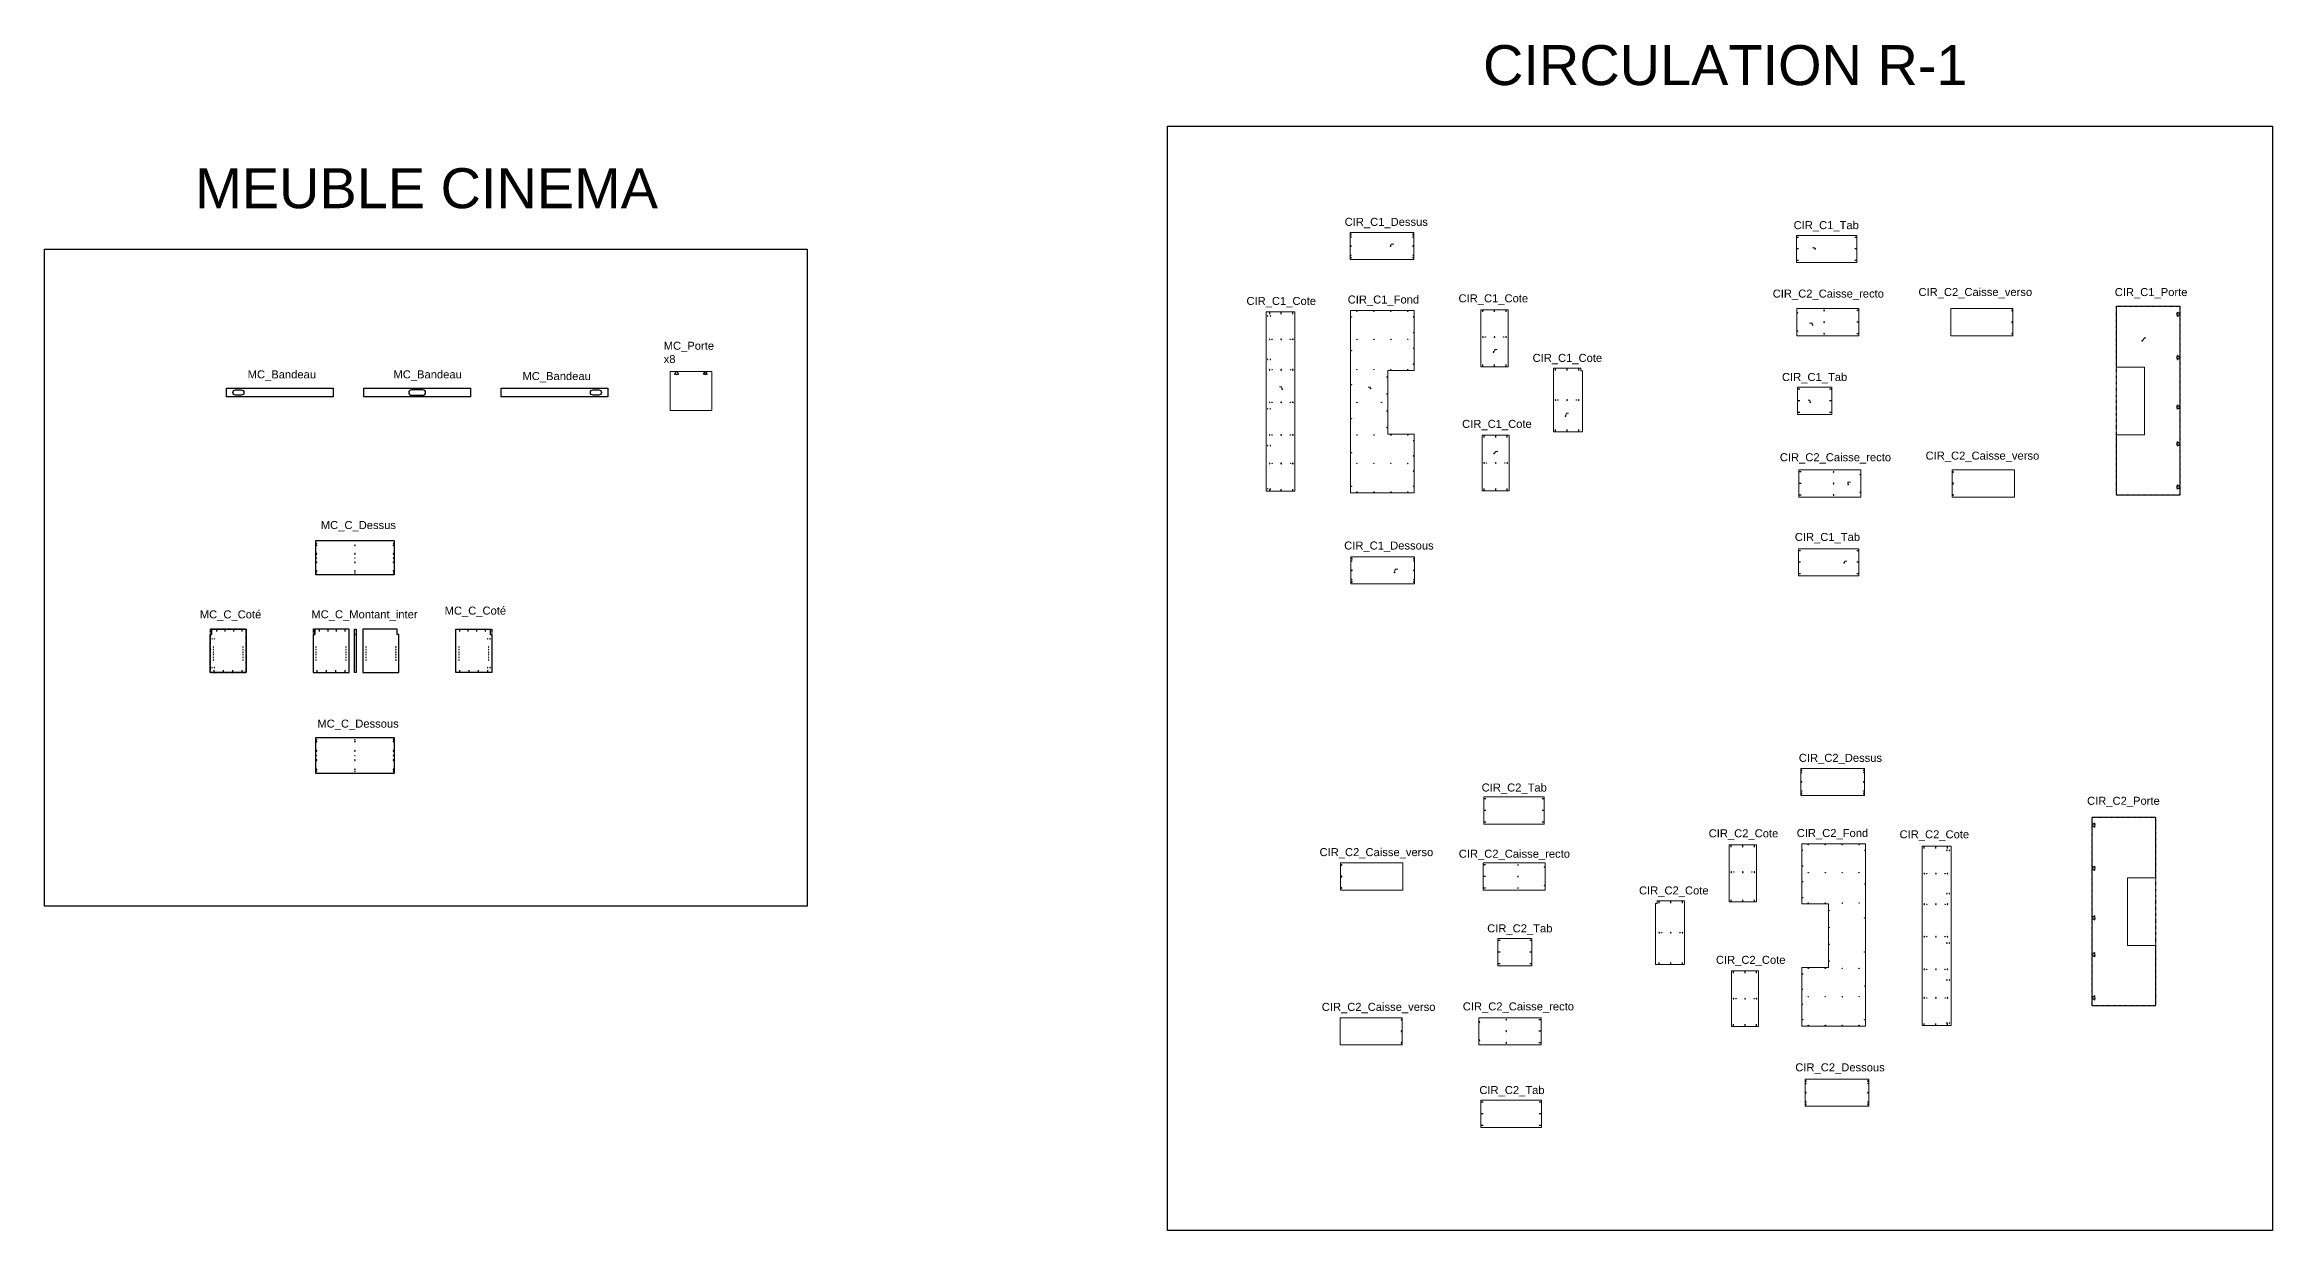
# Model space of a CAD drawing. Header units: millimetres. Extents: x 22572 to 140558, y -12987 to 35546.
# Drawn here: x 93426 to 121265, y -8931 to 5898 of the extents above; entities that cross this region are included whole.
import ezdxf

# ---------------------------------------------------------------- set-up
doc = ezdxf.new("R2010")
doc.units = ezdxf.units.MM
doc.linetypes.add('_..__..__..__.._', pattern=[1.8, 0.9, -0.9])
doc.linetypes.add('________________', pattern=[0])
for name, color, linetype in [('Brut', 92, '_..__..__..__.._'), ('Parcours', 30, 'Continuous'), ('Percage 35 prof.14', 54, 'Continuous'), ('Percage 4 prof.total', 20, 'Continuous'), ('Percage 5 prof.9', 200, 'Continuous'), ('Percage 8 prof.14', 160, 'Continuous'), ('Percage chant 8 prof.28', 10, 'Continuous'), ('Pointage', 10, 'Continuous'), ('TEXTE', 7, 'Continuous')]:
    doc.layers.add(name, color=color, linetype=linetype)
doc.styles.add('MtXpl_IsonormD', font='I011000D.TTF')
doc.styles.add('Objet', font='arial.ttf', dxfattribs={"height": 100})

msp = doc.modelspace()

# ---------------------------------------------------------------- hatches: boundary and pattern name
at = {"true_color": 0xe165e1}
for points in [[(110243, 3376), (110244, 3376), (110244, 3376), (110244, 3376), (110244, 3376), (110244, 3376), (110244, 3376), (110244, 3376), (110244, 3376), (110244, 3376), (110244, 3376), (110244, 3376), (110244, 3376), (110244, 3376), (110244, 3376), (110244, 3376), (110245, 3376), (110245, 3376), (110245, 3376), (110245, 3376), (110245, 3376), (110245, 3376), (110245, 3376), (110245, 3377), (110245, 3377), (110245, 3377), (110245, 3377), (110245, 3377), (110245, 3377), (110244, 3377), (110244, 3377), (110244, 3377), (110244, 3377), (110244, 3377), (110244, 3377), (110244, 3377), (110244, 3377), (110244, 3377), (110244, 3377), (110244, 3377), (110244, 3377), (110244, 3377), (110244, 3377), (110244, 3377), (110243, 3377), (110243, 3377), (110243, 3377), (110243, 3377), (110243, 3377), (110243, 3377), (110243, 3377), (110243, 3377), (110243, 3377), (110243, 3377), (110243, 3377), (110243, 3377), (110243, 3377), (110243, 3377), (110243, 3376), (110243, 3376), (110243, 3376), (110243, 3376), (110243, 3376), (110243, 3376), (110243, 3376), (110243, 3376), (110243, 3376), (110243, 3376), (110243, 3376), (110243, 3376), (110243, 3376), (110243, 3376)], [(115553, 3342), (115553, 3342), (115553, 3342), (115553, 3342), (115553, 3342), (115553, 3342), (115553, 3342), (115553, 3342), (115553, 3342), (115553, 3342), (115553, 3343), (115553, 3343), (115553, 3343), (115553, 3343), (115553, 3343), (115553, 3343), (115553, 3343), (115553, 3343), (115553, 3343), (115553, 3343), (115553, 3343), (115553, 3343), (115553, 3343), (115553, 3343), (115553, 3343), (115553, 3343), (115553, 3343), (115553, 3344), (115552, 3344), (115552, 3344), (115552, 3344), (115552, 3344), (115552, 3344), (115552, 3344), (115552, 3343), (115552, 3343), (115552, 3343), (115552, 3343), (115552, 3343), (115552, 3343), (115552, 3343), (115552, 3343), (115552, 3343), (115552, 3343), (115552, 3343), (115552, 3343), (115551, 3343), (115551, 3343), (115551, 3343), (115551, 3343), (115551, 3343), (115552, 3342), (115552, 3342), (115552, 3342), (115552, 3342), (115552, 3342), (115552, 3342), (115552, 3342), (115552, 3342), (115552, 3342), (115552, 3342), (115552, 3342), (115552, 3342), (115552, 3342), (115552, 3342), (115552, 3342), (115552, 3342), (115552, 3342), (115552, 3342), (115553, 3342), (115553, 3342), (115553, 3342)], [(115518, 2394), (115518, 2394), (115518, 2394), (115518, 2394), (115518, 2394), (115518, 2394), (115518, 2394), (115518, 2394), (115518, 2394), (115518, 2394), (115518, 2394), (115518, 2394), (115518, 2394), (115518, 2395), (115518, 2395), (115518, 2395), (115518, 2395), (115518, 2395), (115518, 2395), (115518, 2395), (115518, 2395), (115518, 2395), (115518, 2395), (115518, 2395), (115518, 2395), (115518, 2395), (115518, 2395), (115518, 2395), (115518, 2395), (115518, 2396), (115518, 2396), (115518, 2396), (115517, 2396), (115517, 2396), (115517, 2396), (115517, 2396), (115517, 2396), (115517, 2396), (115517, 2396), (115517, 2396), (115517, 2395), (115517, 2395), (115517, 2395), (115517, 2395), (115517, 2395), (115517, 2395), (115517, 2395), (115517, 2395), (115517, 2395), (115516, 2395), (115516, 2395), (115516, 2395), (115516, 2395), (115516, 2395), (115516, 2395), (115516, 2394), (115517, 2394), (115517, 2394), (115517, 2394), (115517, 2394), (115517, 2394), (115517, 2394), (115517, 2394), (115517, 2394), (115517, 2394), (115517, 2394), (115517, 2394), (115517, 2394), (115517, 2394), (115517, 2394), (115517, 2394), (115517, 2394)], [(111532, 2052), (111532, 2052), (111532, 2052), (111532, 2052), (111532, 2052), (111532, 2052), (111532, 2052), (111532, 2052), (111533, 2052), (111533, 2052), (111533, 2052), (111533, 2052), (111533, 2052), (111533, 2052), (111533, 2053), (111533, 2053), (111533, 2053), (111533, 2053), (111533, 2053), (111533, 2053), (111533, 2053), (111533, 2053), (111533, 2053), (111533, 2053), (111533, 2053), (111533, 2053), (111533, 2053), (111533, 2053), (111533, 2053), (111533, 2054), (111533, 2054), (111533, 2054), (111533, 2054), (111533, 2054), (111533, 2054), (111533, 2054), (111533, 2054), (111533, 2054), (111533, 2054), (111533, 2054), (111533, 2054), (111532, 2054), (111532, 2054), (111532, 2054), (111532, 2054), (111532, 2054), (111532, 2054), (111532, 2054), (111532, 2054), (111532, 2054), (111532, 2054), (111532, 2054), (111532, 2054), (111532, 2054), (111532, 2054), (111532, 2054), (111532, 2053), (111532, 2053), (111532, 2053), (111532, 2053), (111532, 2053), (111532, 2053), (111532, 2053), (111532, 2053), (111532, 2053), (111532, 2053), (111532, 2053), (111532, 2053), (111532, 2053), (111532, 2053), (111532, 2053), (111532, 2052)], [(119637, 2192), (119637, 2192), (119637, 2192), (119637, 2192), (119637, 2192), (119637, 2192), (119637, 2192), (119637, 2192), (119637, 2192), (119637, 2192), (119637, 2192), (119638, 2192), (119638, 2192), (119638, 2192), (119638, 2192), (119638, 2192), (119638, 2192), (119638, 2192), (119638, 2192), (119638, 2192), (119638, 2192), (119638, 2192), (119638, 2192), (119638, 2192), (119638, 2192), (119638, 2192), (119638, 2193), (119638, 2193), (119638, 2193), (119638, 2193), (119638, 2193), (119638, 2193), (119638, 2193), (119638, 2193), (119638, 2193), (119638, 2193), (119638, 2193), (119638, 2193), (119638, 2193), (119638, 2193), (119638, 2193), (119638, 2193), (119638, 2193), (119637, 2193), (119637, 2193), (119637, 2193), (119637, 2193), (119637, 2193), (119637, 2193), (119637, 2193), (119637, 2193), (119637, 2193), (119637, 2193), (119637, 2193), (119637, 2193), (119637, 2193), (119637, 2193), (119637, 2193), (119637, 2193), (119636, 2193), (119636, 2193), (119636, 2193), (119636, 2193), (119636, 2193), (119636, 2192), (119636, 2192), (119637, 2192), (119637, 2192), (119637, 2192), (119637, 2192), (119637, 2192), (119637, 2192)], [(108892, 1587), (108892, 1587), (108892, 1587), (108892, 1587), (108892, 1588), (108892, 1588), (108892, 1588), (108892, 1588), (108892, 1588), (108893, 1588), (108893, 1588), (108893, 1588), (108893, 1588), (108893, 1588), (108893, 1588), (108893, 1588), (108893, 1588), (108893, 1588), (108893, 1588), (108893, 1589), (108892, 1589), (108892, 1589), (108892, 1589), (108892, 1589), (108892, 1589), (108892, 1589), (108892, 1589), (108892, 1589), (108892, 1589), (108892, 1589), (108892, 1589), (108892, 1589), (108892, 1589), (108892, 1589), (108892, 1589), (108892, 1589), (108891, 1589), (108891, 1589), (108891, 1589), (108891, 1589), (108891, 1589), (108891, 1589), (108891, 1589), (108891, 1589), (108891, 1589), (108891, 1589), (108891, 1588), (108891, 1588), (108891, 1588), (108891, 1588), (108891, 1588), (108891, 1588), (108891, 1588), (108891, 1588), (108891, 1588), (108891, 1588), (108891, 1588), (108891, 1588), (108891, 1588), (108891, 1588), (108891, 1588), (108891, 1587), (108891, 1587), (108891, 1587), (108891, 1587), (108891, 1587), (108892, 1587), (108892, 1587), (108892, 1587), (108892, 1587), (108892, 1587), (108892, 1587)], [(109997, 1597), (109997, 1597), (109997, 1597), (109997, 1597), (109997, 1597), (109997, 1598), (109997, 1598), (109997, 1598), (109997, 1598), (109997, 1598), (109997, 1598), (109997, 1598), (109997, 1598), (109997, 1598), (109997, 1598), (109997, 1598), (109997, 1598), (109997, 1598), (109997, 1598), (109997, 1598), (109997, 1599), (109997, 1599), (109997, 1599), (109997, 1599), (109997, 1599), (109997, 1599), (109997, 1599), (109997, 1599), (109997, 1599), (109997, 1599), (109996, 1599), (109996, 1599), (109996, 1599), (109996, 1599), (109996, 1599), (109996, 1599), (109996, 1599), (109996, 1599), (109996, 1599), (109996, 1599), (109996, 1599), (109996, 1599), (109996, 1599), (109996, 1599), (109996, 1599), (109996, 1599), (109995, 1599), (109995, 1598), (109995, 1598), (109995, 1598), (109995, 1598), (109995, 1598), (109995, 1598), (109995, 1598), (109995, 1598), (109995, 1598), (109995, 1598), (109996, 1598), (109996, 1598), (109996, 1598), (109996, 1598), (109996, 1598), (109996, 1597), (109996, 1597), (109996, 1597), (109996, 1597), (109996, 1597), (109996, 1597), (109996, 1597), (109996, 1597), (109996, 1597), (109996, 1597)], [(115490, 1426), (115490, 1426), (115490, 1426), (115490, 1426), (115490, 1426), (115490, 1426), (115490, 1426), (115490, 1426), (115491, 1427), (115491, 1427), (115491, 1427), (115491, 1427), (115491, 1427), (115491, 1427), (115491, 1427), (115491, 1427), (115491, 1427), (115491, 1427), (115491, 1427), (115491, 1427), (115491, 1427), (115491, 1427), (115491, 1428), (115491, 1428), (115491, 1428), (115490, 1428), (115490, 1428), (115490, 1428), (115490, 1428), (115490, 1428), (115490, 1428), (115490, 1428), (115490, 1428), (115490, 1428), (115490, 1428), (115490, 1428), (115490, 1428), (115490, 1428), (115490, 1428), (115489, 1428), (115489, 1428), (115489, 1428), (115489, 1428), (115489, 1428), (115489, 1428), (115489, 1428), (115489, 1428), (115489, 1427), (115489, 1427), (115489, 1427), (115489, 1427), (115489, 1427), (115489, 1427), (115489, 1427), (115489, 1427), (115489, 1427), (115489, 1427), (115489, 1427), (115489, 1427), (115489, 1427), (115489, 1427), (115489, 1426), (115489, 1426), (115489, 1426), (115489, 1426), (115489, 1426), (115490, 1426), (115490, 1426), (115490, 1426), (115490, 1426), (115490, 1426), (115490, 1426)], [(112430, 1252), (112430, 1252), (112430, 1252), (112430, 1252), (112430, 1252), (112430, 1252), (112430, 1252), (112430, 1252), (112430, 1252), (112430, 1252), (112430, 1252), (112430, 1252), (112430, 1252), (112431, 1253), (112431, 1253), (112431, 1253), (112431, 1253), (112431, 1253), (112431, 1253), (112431, 1253), (112431, 1253), (112431, 1253), (112431, 1253), (112431, 1253), (112431, 1253), (112431, 1253), (112431, 1253), (112431, 1254), (112431, 1254), (112431, 1254), (112431, 1254), (112431, 1254), (112431, 1254), (112430, 1254), (112430, 1254), (112430, 1254), (112430, 1254), (112430, 1254), (112430, 1254), (112430, 1254), (112430, 1254), (112430, 1254), (112430, 1254), (112430, 1254), (112430, 1254), (112430, 1254), (112430, 1254), (112429, 1254), (112429, 1254), (112429, 1254), (112429, 1254), (112429, 1254), (112429, 1254), (112429, 1254), (112429, 1254), (112429, 1253), (112429, 1253), (112429, 1253), (112429, 1253), (112429, 1253), (112429, 1253), (112429, 1253), (112429, 1253), (112429, 1253), (112429, 1253), (112429, 1253), (112429, 1253), (112429, 1253), (112429, 1253), (112429, 1252), (112429, 1252), (112430, 1252)], [(111539, 785), (111539, 785), (111539, 785), (111539, 785), (111540, 785), (111540, 785), (111540, 785), (111540, 785), (111540, 785), (111540, 785), (111540, 785), (111540, 785), (111540, 785), (111540, 785), (111540, 785), (111540, 785), (111540, 785), (111540, 785), (111541, 785), (111541, 785), (111541, 785), (111541, 785), (111541, 785), (111541, 785), (111541, 786), (111541, 786), (111541, 786), (111541, 786), (111541, 786), (111541, 786), (111541, 786), (111541, 786), (111541, 786), (111541, 786), (111541, 786), (111541, 786), (111540, 786), (111540, 786), (111540, 786), (111540, 786), (111540, 786), (111540, 787), (111540, 787), (111540, 787), (111540, 787), (111540, 787), (111540, 787), (111540, 787), (111540, 787), (111540, 786), (111539, 786), (111539, 786), (111539, 786), (111539, 786), (111539, 786), (111539, 786), (111539, 786), (111539, 786), (111539, 786), (111539, 786), (111539, 786), (111539, 786), (111539, 786), (111539, 786), (111539, 786), (111539, 785), (111539, 785), (111539, 785), (111539, 785), (111539, 785), (111539, 785), (111539, 785)], [(115962, 394), (115962, 394), (115963, 394), (115963, 394), (115963, 394), (115963, 394), (115963, 394), (115963, 394), (115963, 394), (115963, 394), (115963, 394), (115963, 394), (115963, 394), (115963, 394), (115963, 394), (115963, 394), (115963, 394), (115963, 395), (115963, 395), (115963, 395), (115963, 395), (115963, 395), (115963, 395), (115963, 395), (115963, 395), (115963, 395), (115963, 395), (115963, 395), (115963, 395), (115963, 395), (115963, 395), (115963, 395), (115963, 395), (115963, 395), (115962, 395), (115962, 395), (115962, 395), (115962, 395), (115962, 395), (115962, 395), (115962, 395), (115962, 395), (115962, 395), (115962, 395), (115962, 395), (115962, 395), (115962, 395), (115962, 395), (115962, 395), (115962, 395), (115961, 395), (115961, 395), (115961, 395), (115961, 395), (115961, 394), (115961, 394), (115961, 394), (115962, 394), (115962, 394), (115962, 394), (115962, 394), (115962, 394), (115962, 394), (115962, 394), (115962, 394), (115962, 394), (115962, 394), (115962, 394), (115962, 394), (115962, 394), (115962, 394), (115962, 394)], [(110294, -706), (110294, -706), (110294, -706), (110294, -706), (110294, -706), (110294, -706), (110294, -706), (110294, -706), (110294, -706), (110294, -706), (110294, -706), (110294, -706), (110294, -706), (110294, -706), (110294, -705), (110295, -705), (110295, -705), (110295, -705), (110295, -705), (110295, -705), (110295, -705), (110295, -705), (110295, -705), (110295, -705), (110295, -705), (110295, -705), (110295, -705), (110295, -705), (110294, -704), (110294, -704), (110294, -704), (110294, -704), (110294, -704), (110294, -704), (110294, -704), (110294, -704), (110294, -704), (110294, -704), (110294, -704), (110294, -704), (110294, -704), (110294, -704), (110294, -704), (110293, -704), (110293, -704), (110293, -704), (110293, -704), (110293, -704), (110293, -704), (110293, -704), (110293, -705), (110293, -705), (110293, -705), (110293, -705), (110293, -705), (110293, -705), (110293, -705), (110293, -705), (110293, -705), (110293, -705), (110293, -705), (110293, -705), (110293, -705), (110293, -705), (110293, -706), (110293, -706), (110293, -706), (110293, -706), (110293, -706), (110293, -706), (110293, -706), (110293, -706)], [(115912, -582), (115912, -582), (115912, -582), (115912, -582), (115912, -582), (115912, -582), (115912, -582), (115912, -582), (115913, -582), (115913, -582), (115913, -582), (115913, -582), (115913, -581), (115913, -581), (115913, -581), (115913, -581), (115913, -581), (115913, -581), (115913, -581), (115913, -581), (115913, -581), (115913, -581), (115913, -581), (115913, -581), (115913, -581), (115913, -581), (115913, -581), (115913, -580), (115913, -580), (115913, -580), (115913, -580), (115913, -580), (115913, -580), (115913, -580), (115913, -580), (115913, -580), (115913, -580), (115913, -580), (115913, -580), (115913, -580), (115912, -580), (115912, -580), (115912, -580), (115912, -580), (115912, -580), (115912, -580), (115912, -580), (115912, -580), (115912, -580), (115912, -580), (115912, -580), (115912, -580), (115912, -580), (115912, -580), (115912, -580), (115912, -580), (115912, -580), (115911, -581), (115911, -581), (115911, -581), (115911, -581), (115911, -581), (115911, -581), (115912, -581), (115912, -581), (115912, -581), (115912, -581), (115912, -581), (115912, -581), (115912, -581), (115912, -581), (115912, -581)]]:
    msp.add_hatch(color=213, dxfattribs=at).paths.add_polyline_path(points)

# ---------------------------------------------------------------- linework, layer by layer
at = {"color": 254, "linetype": '________________', "lineweight": 9, "true_color": 0xf0b1f0}
for p, q in [((110244, 3376), (110254, 3404)), ((115552, 3343), (115544, 3358)), ((115517, 2395), (115514, 2415)), ((119637, 2193), (119670, 2230)), ((111532, 2053), (111552, 2086)), ((108892, 1588), (108881, 1618)), ((109996, 1598), (109991, 1616)), ((115490, 1427), (115486, 1450)), ((112430, 1253), (112445, 1288)), ((111540, 786), (111562, 811)), ((115962, 395), (115960, 427)), ((110294, -705), (110304, -663)), ((115912, -581), (115923, -561))]:
    msp.add_line(p, q, dxfattribs=at)
at = {"color": 213, "linetype": '________________', "lineweight": 9, "true_color": 0xe165e1}
for p, q in [((110254, 3404), (110287, 3404)), ((115520, 3358), (115544, 3358)), ((115480, 2415), (115514, 2415)), ((119670, 2230), (119684, 2230)), ((111552, 2086), (111577, 2086)), ((108856, 1618), (108881, 1618)), ((109965, 1616), (109991, 1616)), ((115463, 1450), (115486, 1450)), ((112445, 1288), (112469, 1288)), ((111562, 811), (111587, 811)), ((115960, 427), (115994, 427)), ((110304, -663), (110337, -663)), ((115923, -561), (115946, -561))]:
    msp.add_line(p, q, dxfattribs=at)
for points in [[(107459, 4877), (121265, 4877), (121265, -8931), (107459, -8931)], [(93426, 3338), (102955, 3338), (102955, -4877), (93426, -4877)]]:
    msp.add_lwpolyline(points, close=True)
at = {"color": 7, "linetype": '________________', "lineweight": 9}
for points in [[(109741, 3209), (109741, 3548), (110536, 3548), (110536, 3209)], [(115316, 3512), (116073, 3512), (116073, 3173), (115316, 3173)], [(108690, 312), (108690, 2554), (109049, 2554), (109049, 312)], [(110541, 1821), (110210, 1821), (110210, 1026), (110541, 1026), (110541, 293), (109746, 293), (109746, 2573), (110541, 2573)], [(111375, 2583), (111714, 2583), (111714, 1869), (111375, 1869)], [(116098, 2597), (116098, 2258), (115322, 2258), (115322, 2597)], [(117246, 2597), (117246, 2258), (118022, 2258), (118022, 2597)], [(119316, 1864), (119316, 2625), (120108, 2625), (120108, 265), (119316, 265), (119316, 1018), (119667, 1018), (119667, 1864)], [(101763, 1811), (101763, 1324), (101243, 1324), (101243, 1811)], [(112642, 1056), (112283, 1056), (112283, 1851), (112622, 1851), (112622, 1820), (112642, 1820)], [(115332, 1612), (115758, 1612), (115758, 1273), (115332, 1273)], [(111390, 1013), (111729, 1013), (111729, 318), (111390, 318)], [(115347, 579), (116123, 579), (116123, 240), (115347, 240)], [(118041, 579), (117265, 579), (117265, 240), (118041, 240)], [(110546, -845), (109751, -845), (109751, -506), (110546, -506)], [(115341, -406), (116098, -406), (116098, -745), (115341, -745)], [(115373, -3153), (116168, -3153), (116168, -3492), (115373, -3492)], [(112166, -3849), (111409, -3849), (111409, -3510), (112166, -3510)], [(119012, -6122), (119012, -3762), (119804, -3762), (119804, -4523), (119453, -4523), (119453, -5369), (119804, -5369), (119804, -6122)], [(114817, -4109), (114817, -4823), (114478, -4823), (114478, -4109)], [(115716, -4848), (115385, -4848), (115385, -4096), (116180, -4096), (116180, -6376), (115385, -6376), (115385, -5643), (115716, -5643)], [(117249, -6369), (116890, -6369), (116890, -4127), (117249, -4127)], [(110398, -4674), (110398, -4335), (109622, -4335), (109622, -4674)], [(111403, -4674), (111403, -4335), (112179, -4335), (112179, -4674)], [(113917, -4811), (113917, -5606), (113558, -5606), (113558, -4842), (113578, -4842), (113578, -4811)], [(112012, -5620), (111586, -5620), (111586, -5281), (112012, -5281)], [(114845, -5686), (114845, -6381), (114506, -6381), (114506, -5686)], [(110390, -6270), (109614, -6270), (109614, -6609), (110390, -6609)], [(111350, -6270), (112126, -6270), (112126, -6609), (111350, -6609)], [(116220, -7378), (115425, -7378), (115425, -7039), (116220, -7039)], [(112132, -7642), (111375, -7642), (111375, -7303), (112132, -7303)]]:
    msp.add_lwpolyline(points, close=True, dxfattribs=at)
at = {"transparency": 33554687}
for points in [[(95698, 1602), (97032, 1602), (97032, 1492), (95698, 1492)], [(97415, 1492), (97415, 1602), (98748, 1602), (98748, 1492)], [(99132, 1602), (100466, 1602), (100466, 1492), (99132, 1492)], [(96815, -734), (96815, -303), (97795, -303), (97795, -734)], [(95947, -1954), (95497, -1954), (95497, -1478), (95517, -1478), (95517, -1412), (95947, -1412)], [(97232, -1412), (96802, -1412), (96802, -1478), (96782, -1478), (96782, -1954), (97232, -1954)], [(97833, -1478), (97833, -1412), (97403, -1412), (97403, -1954), (97853, -1954), (97853, -1478)], [(98994, -1412), (98994, -1478), (99014, -1478), (99014, -1954), (98564, -1954), (98564, -1412)], [(96815, -2767), (97795, -2767), (97795, -3217), (96815, -3217)]]:
    msp.add_lwpolyline(points, close=True, dxfattribs=at)
msp.add_lwpolyline([(97319, -1478), (97300, -1478), (97300, -1412), (97319, -1412), (97319, -1478), (97319, -1954), (97300, -1954), (97300, -1478)], dxfattribs=at)
at = {"color": 7}
for p in [(110244, 3376), (115552, 3343), (115517, 2395), (111532, 2053), (119637, 2193), (108892, 1588), (109996, 1598), (115490, 1427), (112430, 1253), (111540, 786), (115962, 395), (110294, -705), (115912, -581)]:
    msp.add_point(p, dxfattribs=at)
at = {"layer": 'Brut'}
for points in [[(119316, 2625), (120108, 2625), (120108, 265), (119316, 265)], [(119012, -3762), (119804, -3762), (119804, -6122), (119012, -6122)]]:
    msp.add_lwpolyline(points, close=True, dxfattribs=at)
at = {"layer": 'Brut', "transparency": 33554687}
for points in [[(95947, -1412), (95497, -1412), (95497, -1954), (95947, -1954)], [(97232, -1412), (96782, -1412), (96782, -1954), (97232, -1954)], [(98564, -1412), (99014, -1412), (99014, -1954), (98564, -1954)]]:
    msp.add_lwpolyline(points, close=True, dxfattribs=at)
at = {"layer": 'Parcours', "transparency": 33554687}
for points in [[(95813, 1514, -1), (95813, 1581), (95884, 1581, -1), (95884, 1514)], [(98153, 1513, 1), (98153, 1581), (98011, 1581, 1), (98011, 1513)], [(100280, 1514, -1), (100280, 1581), (100351, 1581, -1), (100351, 1514)]]:
    msp.add_lwpolyline(points, format="xyb", close=True, dxfattribs=at)
for points in [[(95497, -1478), (95517, -1478), (95517, -1412)], [(96782, -1478), (96802, -1478), (96802, -1412)], [(98994, -1412), (98994, -1478), (99014, -1478)]]:
    msp.add_lwpolyline(points, dxfattribs=at)
at = {"layer": 'Percage 35 prof.14', "transparency": 33554687, "extrusion": (0, 0, -1)}
for centre in [(-120086, 2525), (-120086, 1985), (-101323, 1788), (-101683, 1788), (-120086, 1365), (-120086, 905), (-120086, 365), (-119034, -3862), (-119034, -4402), (-119034, -5022), (-119034, -5482), (-119034, -6022)]:
    msp.add_circle(centre, 17.5, dxfattribs=at)
at = {"layer": 'Percage 4 prof.total', "transparency": 33554687}
for centre in [(109751, 3493), (110527, 3493), (109751, 3264), (110527, 3264), (109826, 2564), (110038, 2564), (110250, 2564), (110461, 2564), (109756, 2493), (110532, 2493), (110532, 2296), (111430, 2241), (111659, 2241), (108765, 2213), (108994, 2213), (109756, 2069), (109826, 2213), (110038, 2213), (110250, 2213), (110461, 2213), (110532, 2099), (108765, 1831), (108994, 1831), (109826, 1831), (110038, 1831), (110201, 1741), (110250, 1831), (110461, 1831), (110532, 1901), (108765, 1424), (108994, 1424), (109756, 1645), (109826, 1424), (110130, 1424), (110201, 1530), (112338, 1453), (112567, 1453), (109756, 1221), (110201, 1318), (108765, 1017), (108994, 1017), (109826, 1017), (110038, 1017), (110201, 1106), (110250, 1017), (110461, 1017), (110532, 946), (108765, 660), (108994, 660), (109756, 797), (109826, 660), (110038, 660), (110250, 660), (110461, 660), (110532, 755), (110532, 564), (111445, 666), (111674, 666), (109756, 373), (109826, 303), (110038, 303), (110250, 303), (110461, 303), (110532, 373), (96824, -339), (96824, -524), (97305, -524), (97786, -339), (97786, -524), (96824, -709), (97305, -709), (97786, -709), (109761, -561), (109761, -790), (110537, -561), (110537, -790), (96824, -2792), (96824, -2992), (97305, -2792), (97305, -2992), (97786, -2792), (97786, -2992), (96824, -3192), (97305, -3192), (97786, -3192), (115382, -3208), (116158, -3208), (115382, -3437), (116158, -3437), (115395, -4176), (115465, -4105), (115677, -4105), (115889, -4105), (116100, -4105), (116171, -4176), (114533, -4450), (114762, -4450), (115395, -4373), (115465, -4456), (115677, -4456), (115889, -4456), (116100, -4456), (115395, -4570), (116171, -4600), (116945, -4469), (117174, -4469), (115395, -4768), (115465, -4838), (115677, -4838), (115726, -4928), (115889, -4838), (116100, -4838), (116945, -4851), (117174, -4851), (113633, -5208), (113862, -5208), (115726, -5139), (116171, -5024), (116945, -5258), (117174, -5258), (115726, -5351), (115726, -5563), (116171, -5448), (115395, -5723), (115465, -5652), (115677, -5652), (115889, -5652), (116100, -5652), (116945, -5665), (117174, -5665), (114561, -6033), (114790, -6033), (115395, -5914), (115395, -6105), (115465, -6009), (115677, -6009), (115889, -6009), (116100, -6009), (116171, -5872), (116945, -6022), (117174, -6022), (115395, -6296), (115465, -6366), (115677, -6366), (115889, -6366), (116100, -6366), (116171, -6296), (115435, -7094), (116211, -7094), (115435, -7323), (116211, -7323)]:
    msp.add_circle(centre, 2, dxfattribs=at)
at = {"layer": 'Percage 4 prof.total', "transparency": 33554687, "extrusion": (0, 0, -1)}
for centre in [(-115331, 2542), (-115331, 2313), (-116113, 524), (-116113, 295), (-112169, -4390), (-112169, -4619), (-111360, -6325), (-111360, -6554)]:
    msp.add_circle(centre, 2, dxfattribs=at)
at = {"layer": 'Percage 5 prof.9', "transparency": 33554687, "extrusion": (0, 0, -1)}
for centre in [(-108710, 2503), (-108742, 2503), (-108710, 1963), (-108742, 1963), (-108710, 1343), (-108742, 1343), (-108710, 883), (-108742, 883), (-108710, 343), (-108742, 343), (-95517, -1533), (-95534, -1636), (-95534, -1668), (-95549, -1533), (-95907, -1636), (-95907, -1668), (-96819, -1636), (-96819, -1668), (-97192, -1636), (-97192, -1668), (-97443, -1636), (-97443, -1668), (-97816, -1636), (-97816, -1668), (-98604, -1636), (-98604, -1668), (-98962, -1533), (-98977, -1636), (-98977, -1668), (-98994, -1533), (-95517, -1893), (-95534, -1700), (-95534, -1732), (-95534, -1764), (-95534, -1796), (-95549, -1893), (-95907, -1700), (-95907, -1732), (-95907, -1764), (-95907, -1796), (-96819, -1700), (-96819, -1732), (-96819, -1764), (-96819, -1796), (-97192, -1700), (-97192, -1732), (-97192, -1764), (-97192, -1796), (-97443, -1700), (-97443, -1732), (-97443, -1764), (-97443, -1796), (-97816, -1700), (-97816, -1732), (-97816, -1764), (-97816, -1796), (-98604, -1700), (-98604, -1732), (-98604, -1764), (-98604, -1796), (-98962, -1893), (-98977, -1700), (-98977, -1732), (-98977, -1764), (-98977, -1796), (-98994, -1893), (-117197, -4178), (-117229, -4178), (-117197, -4718), (-117229, -4718), (-117197, -5338), (-117229, -5338), (-117197, -5798), (-117229, -5798), (-117197, -6338), (-117229, -6338)]:
    msp.add_circle(centre, 2.5, dxfattribs=at)
at = {"layer": 'Percage 8 prof.14', "transparency": 33554687, "extrusion": (0, 0, -1)}
for centre in [(-109751, 3523), (-109751, 3379), (-110527, 3523), (-110527, 3379), (-109751, 3234), (-110527, 3234), (-115662, 2572), (-118012, 2572), (-111400, 2241), (-111545, 2241), (-111689, 2241), (-115662, 2427), (-115662, 2283), (-118012, 2427), (-118012, 2283), (-108735, 2213), (-108879, 2213), (-109024, 2213), (-108735, 1831), (-108879, 1831), (-109024, 1831), (-108735, 1424), (-108879, 1424), (-109024, 1424), (-112308, 1453), (-112452, 1453), (-112597, 1453), (-108735, 1017), (-108879, 1017), (-109024, 1017), (-108735, 660), (-108879, 660), (-109024, 660), (-111415, 666), (-111560, 666), (-111704, 666), (-115782, 554), (-117274, 554), (-115782, 410), (-117274, 410), (-115782, 265), (-117274, 265), (-96824, -364), (-96824, -470), (-97305, -364), (-97305, -470), (-97786, -364), (-97786, -470), (-109761, -531), (-110537, -531), (-96824, -577), (-96824, -684), (-97305, -577), (-97305, -684), (-97786, -577), (-97786, -684), (-109761, -675), (-109761, -820), (-110537, -675), (-110537, -820), (-96824, -2817), (-96824, -2933), (-96824, -3050), (-97305, -2817), (-97305, -2933), (-97305, -3050), (-97786, -2817), (-97786, -2933), (-97786, -3050), (-96824, -3167), (-97305, -3167), (-97786, -3167), (-115382, -3178), (-115382, -3322), (-116158, -3178), (-116158, -3322), (-115382, -3467), (-116158, -3467), (-109632, -4360), (-111838, -4360), (-114503, -4450), (-114648, -4450), (-114792, -4450), (-109632, -4505), (-109632, -4649), (-111838, -4505), (-111838, -4649), (-116915, -4469), (-117060, -4469), (-117204, -4469), (-116915, -4851), (-117060, -4851), (-117204, -4851), (-113603, -5208), (-113747, -5208), (-113892, -5208), (-116915, -5258), (-117060, -5258), (-117204, -5258), (-116915, -5665), (-117060, -5665), (-117204, -5665), (-114531, -6033), (-114675, -6033), (-114820, -6033), (-116915, -6022), (-117060, -6022), (-117204, -6022), (-110381, -6295), (-111691, -6295), (-110381, -6439), (-110381, -6584), (-111691, -6439), (-111691, -6584), (-115435, -7064), (-115435, -7209), (-116211, -7064), (-116211, -7209), (-115435, -7353), (-116211, -7353)]:
    msp.add_circle(centre, 4, dxfattribs=at)
at = {"layer": 'Percage chant 8 prof.28'}
for p, q in [((115344, 3487), (115316, 3487)), ((115344, 3343), (115316, 3343)), ((116073, 3487), (116045, 3487)), ((116073, 3343), (116045, 3343)), ((115344, 3198), (115316, 3198)), ((116073, 3198), (116045, 3198)), ((108735, 2526), (108735, 2554)), ((108879, 2526), (108879, 2554)), ((109024, 2526), (109024, 2554)), ((111400, 2555), (111400, 2583)), ((111545, 2555), (111545, 2583)), ((111689, 2555), (111689, 2583)), ((116098, 2572), (116070, 2572)), ((116098, 2427), (116070, 2427)), ((116098, 2283), (116070, 2283)), ((111400, 1869), (111400, 1897)), ((111545, 1869), (111545, 1897)), ((111689, 1869), (111689, 1897)), ((112308, 1823), (112308, 1851)), ((112452, 1823), (112452, 1851)), ((112597, 1823), (112597, 1851)), ((115360, 1587), (115332, 1587)), ((115360, 1442), (115332, 1442)), ((115758, 1587), (115730, 1587)), ((115758, 1442), (115730, 1442)), ((115360, 1298), (115332, 1298)), ((115758, 1298), (115730, 1298)), ((111415, 985), (111415, 1013)), ((111560, 985), (111560, 1013)), ((111704, 985), (111704, 1013)), ((112308, 1056), (112308, 1084)), ((112452, 1056), (112452, 1084)), ((112597, 1056), (112597, 1084)), ((108735, 312), (108735, 340)), ((108879, 312), (108879, 340)), ((109024, 312), (109024, 340)), ((111415, 318), (111415, 346)), ((111560, 318), (111560, 346)), ((111704, 318), (111704, 346)), ((115375, 554), (115347, 554)), ((115375, 410), (115347, 410)), ((115375, 265), (115347, 265)), ((115369, -431), (115341, -431)), ((116098, -431), (116070, -431)), ((115369, -576), (115341, -576)), ((115369, -720), (115341, -720)), ((116098, -576), (116070, -576)), ((116098, -720), (116070, -720)), ((111437, -3535), (111409, -3535)), ((112166, -3535), (112138, -3535)), ((111437, -3679), (111409, -3679)), ((111437, -3824), (111409, -3824)), ((112166, -3679), (112138, -3679)), ((112166, -3824), (112138, -3824)), ((114503, -4137), (114503, -4109)), ((114648, -4137), (114648, -4109)), ((114792, -4137), (114792, -4109)), ((116915, -4155), (116915, -4127)), ((117060, -4155), (117060, -4127)), ((117204, -4155), (117204, -4127)), ((111431, -4360), (111403, -4360)), ((111431, -4505), (111403, -4505)), ((111431, -4649), (111403, -4649)), ((113603, -4839), (113603, -4811)), ((113747, -4839), (113747, -4811)), ((113892, -4839), (113892, -4811)), ((114503, -4823), (114503, -4795)), ((114648, -4823), (114648, -4795)), ((114792, -4823), (114792, -4795)), ((111614, -5306), (111586, -5306)), ((111614, -5450), (111586, -5450)), ((112012, -5306), (111984, -5306)), ((112012, -5450), (111984, -5450)), ((111614, -5595), (111586, -5595)), ((112012, -5595), (111984, -5595)), ((113603, -5606), (113603, -5578)), ((113747, -5606), (113747, -5578)), ((113892, -5606), (113892, -5578)), ((114531, -5714), (114531, -5686)), ((114675, -5714), (114675, -5686)), ((114820, -5714), (114820, -5686)), ((112126, -6295), (112098, -6295)), ((114531, -6381), (114531, -6353)), ((114675, -6381), (114675, -6353)), ((114820, -6381), (114820, -6353)), ((116915, -6369), (116915, -6341)), ((117060, -6369), (117060, -6341)), ((117204, -6369), (117204, -6341)), ((112126, -6439), (112098, -6439)), ((112126, -6584), (112098, -6584)), ((111403, -7328), (111375, -7328)), ((111403, -7472), (111375, -7472)), ((112132, -7328), (112104, -7328)), ((112132, -7472), (112104, -7472)), ((111403, -7617), (111375, -7617)), ((112132, -7617), (112104, -7617))]:
    msp.add_line(p, q, dxfattribs=at)
at = {"layer": 'Percage chant 8 prof.28', "transparency": 33554687}
for p, q in [((95577, -1440), (95577, -1412)), ((95683, -1440), (95683, -1412)), ((95790, -1440), (95790, -1412)), ((95897, -1440), (95897, -1412)), ((96862, -1440), (96862, -1412)), ((96969, -1440), (96969, -1412)), ((97075, -1440), (97075, -1412)), ((97182, -1440), (97182, -1412)), ((98614, -1440), (98614, -1412)), ((98721, -1440), (98721, -1412)), ((98828, -1440), (98828, -1412)), ((98934, -1440), (98934, -1412)), ((95547, -1954), (95547, -1926)), ((95663, -1954), (95663, -1926)), ((95780, -1954), (95780, -1926)), ((95897, -1954), (95897, -1926)), ((96832, -1954), (96832, -1926)), ((96949, -1954), (96949, -1926)), ((97065, -1954), (97065, -1926)), ((97182, -1954), (97182, -1926)), ((98614, -1954), (98614, -1926)), ((98731, -1954), (98731, -1926)), ((98848, -1954), (98848, -1926)), ((98964, -1954), (98964, -1926))]:
    msp.add_line(p, q, dxfattribs=at)
at = {"layer": 'Pointage', "transparency": 33554687, "extrusion": (0, 0, -1)}
for centre in [(-120076, 2548), (-120076, 2503), (-120076, 2008), (-120076, 1963), (-101300, 1779), (-101345, 1779), (-101660, 1779), (-101705, 1779), (-120076, 1388), (-120076, 1343), (-120076, 928), (-120076, 883), (-120076, 388), (-120076, 343), (-119044, -3840), (-119044, -3885), (-119044, -4380), (-119044, -4425), (-119044, -5000), (-119044, -5045), (-119044, -5460), (-119044, -5505), (-119044, -6000), (-119044, -6045)]:
    msp.add_circle(centre, 2.5, dxfattribs=at)

# ---------------------------------------------------------------- texts
at = {"color": 213, "true_color": 0xe165e1, "style": 'MtXpl_IsonormD'}
for s, p in [('CIR_C1_Dessous', (110255, 3406)), ('CIR_C1_Tab', (115521, 3359)), ('CIR_C1_Traverse', (115481, 2416)), ('PORTE', (119671, 2231)), ('CIR_C1_Coté', (111553, 2087)), ('CIR_C1_Coté', (108857, 1620)), ('CIR_C1_Fond', (109966, 1617)), ('CIR_C1_Tab', (115463, 1451)), ('CIR_C1_Coté', (112445, 1290)), ('CIR_C1_Coté', (111563, 812)), ('CIR_C1_Traverse', (115961, 429)), ('CIR_C1_Tab', (115923, -559)), ('CIR_C1_Dessous', (110305, -661))]:
    msp.add_text(s, height=3.5, dxfattribs=at).set_placement(p)
at = {"layer": 'TEXTE', "transparency": 33554687, "attachment_point": 1, "style": 'Objet'}
for s, width, insert, char_height in [('\\pi4742.42017;CIRCULATION R-1', 15376.04, (106659, 5891), 500), ('\\pi4821.88811;MEUBLE CINEMA', 15376.04, (90487, 4352), 500), ('CIR_C1_Dessus', 867.25, (109672, 3731), 100), ('CIR_C1_Tab', 867.25, (115282, 3690), 100), ('CIR_C2_Caisse_recto', 867.25, (115021, 2834), 100), ('CIR_C2_Caisse_verso', 867.25, (116842, 2854), 100), ('CIR_C1_Porte', 867.25, (119295, 2853), 100), ('CIR_C1_Cote', 867.25, (108445, 2742), 100), ('CIR_C1_Fond', 867.25, (109710, 2760), 100), ('CIR_C1_Cote', 867.25, (111095, 2775), 100), ('MC_Porte\\Px8', 867.25, (101163, 2182), 100), ('CIR_C1_Cote', 867.25, (112020, 2030), 100), ('MC_Bandeau', 867.25, (95964, 1824), 100), ('MC_Bandeau', 867.25, (97786, 1824), 100), ('MC_Bandeau', 867.25, (99398, 1803), 100), ('CIR_C1_Tab', 867.25, (115137, 1791), 100), ('CIR_C1_Cote', 867.25, (111140, 1205), 100), ('CIR_C2_Caisse_recto', 867.25, (115110, 788), 100), ('CIR_C2_Caisse_verso', 867.25, (116931, 808), 100), ('MC_C_Dessus', 867.25, (96878, -60), 100), ('CIR_C1_Tab', 867.25, (115297, -209), 100), ('CIR_C1_Dessous', 867.25, (109666, -316), 100), ('MC_C_Coté', 867.25, (95366, -1177), 100), ('MC_C_Montant_inter', 867.25, (96760, -1176), 100), ('MC_C_Coté', 867.25, (98425, -1130), 100), ('MC_C_Dessous', 867.25, (96835, -2543), 100), ('CIR_C2_Dessus', 867.25, (115347, -2971), 100), ('CIR_C2_Tab', 867.25, (111384, -3342), 100), ('CIR_C2_Porte', 867.25, (118949, -3508), 100), ('CIR_C2_Caisse_verso', 867.25, (109358, -4150), 100), ('CIR_C2_Caisse_recto', 867.25, (111098, -4170), 100), ('CIR_C2_Cote', 867.25, (114221, -3915), 100), ('CIR_C2_Fond', 867.25, (115321, -3911), 100), ('CIR_C2_Cote', 867.25, (116606, -3927), 100), ('CIR_C2_Cote', 867.25, (113350, -4629), 100), ('CIR_C2_Tab', 867.25, (111453, -5103), 100), ('CIR_C2_Cote', 867.25, (114311, -5497), 100), ('CIR_C2_Caisse_verso', 867.25, (109386, -6085), 100), ('CIR_C2_Caisse_recto', 867.25, (111148, -6079), 100), ('CIR_C2_Dessous', 867.25, (115303, -6841), 100), ('CIR_C2_Tab', 867.25, (111355, -7125), 100)]:
    msp.add_mtext_dynamic_manual_height_columns(s, width=width, gutter_width=500, heights=[0], dxfattribs=dict(at, insert=insert, char_height=char_height))

doc.saveas('drawing.dxf')
